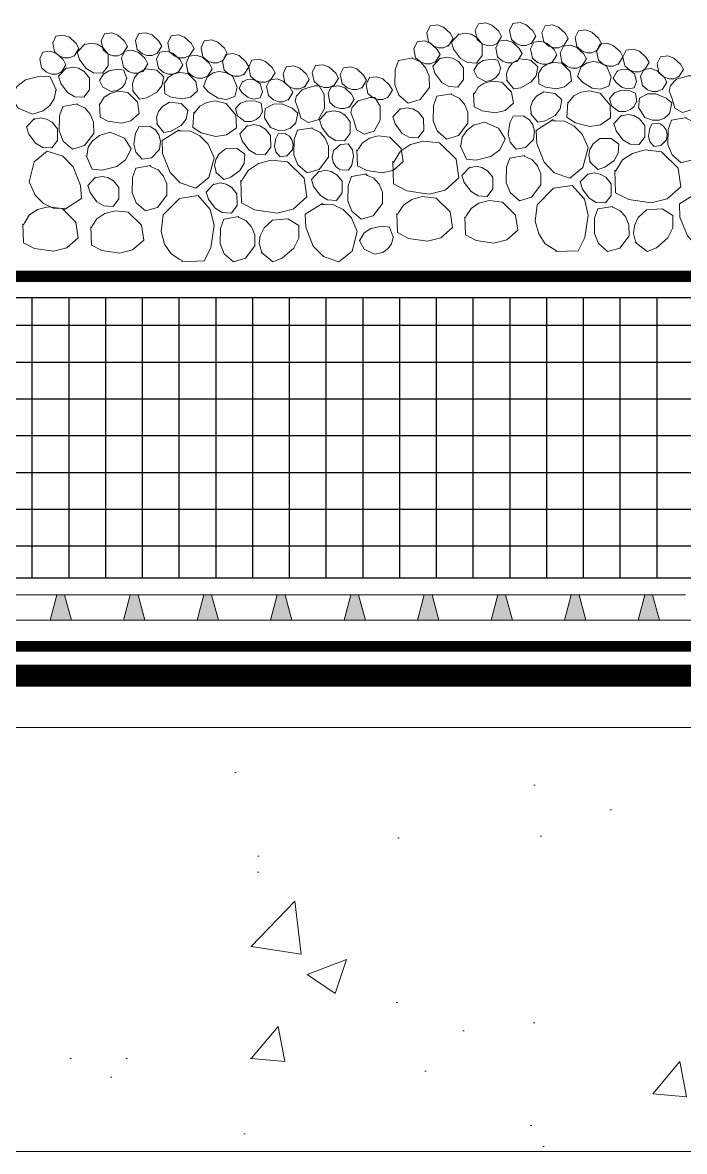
# Model space of a CAD drawing. Header units: inches. Extents: x -328 to 241, y -68 to 146.
# Drawn here: x 84.25 to 93.25, y -31.17 to -15.82 of the extents above; entities that cross this region are included whole.
import ezdxf

# ---------------------------------------------------------------- set-up
doc = ezdxf.new("R2010")
doc.units = ezdxf.units.IN
doc.header["$MEASUREMENT"] = 0
doc.linetypes.add('Dash', pattern=[0.25, 0.125, -0.125])
doc.linetypes.add('Dashed - Dense', pattern=[0.8, 0.5, -0.3])
for name, color, linetype, lineweight in [('Drainage Mat', 191, 'Continuous', 0), ('Others', 190, 'Continuous', 0), ('RAM POLY FELT 3.5 FILTER FABRIC.', 4, 'Dash', 0), ('RamProof SYSTEM MESH', 6, 'Continuous', 0)]:
    doc.layers.add(name, color=color, linetype=linetype, lineweight=lineweight)
doc.layers.add('Insulation Border', color=8, linetype='Continuous')
doc.layers.add('Insulation Foam', color=9, linetype='Continuous')
doc.layers.add('Protection Course', color=99, linetype='Dashed - Dense', lineweight=0, true_color=0x216123)
doc.layers.add('RamProof SYSTEM LIQUID', color=140, linetype='Continuous', lineweight=0, true_color=0x00bfff)

# ---------------------------------------------------------------- blocks, each defined once
blk = doc.blocks.new('*U13')
at = {"layer": 'Drainage Mat'}
h = blk.add_hatch(color=256, dxfattribs=at)
h.dxf.hatch_style = 1
h.paths.add_polyline_path([(0.5, 0.343), (0.447, 0.343), (0.355, 0), (0.5, 0), (0.645, 0), (0.553, 0.343)])
at = {"layer": 'Drainage Mat', "linetype": 'Continuous'}
for points in [[(0, 0.343), (1, 0.343)], [(0, 0), (1, 0)]]:
    blk.add_lwpolyline(points, dxfattribs=at)
blk.add_lwpolyline([(0.5, 0.343), (0.447, 0.343), (0.355, 0), (0.5, 0), (0.645, 0), (0.553, 0.343)], close=True, dxfattribs=at)
blk = doc.blocks.new('*U14')
at = {"layer": 'Drainage Mat', "color": 0, "linetype": 'ByBlock', "lineweight": -2, "transparency": 16777216}
for p in [(83.267, -23.946), (84.267, -23.946), (85.267, -23.946), (86.267, -23.946), (87.267, -23.946), (88.267, -23.946), (89.267, -23.946), (90.267, -23.946), (91.267, -23.946), (92.267, -23.946)]:
    blk.add_blockref('*U13', p, dxfattribs=at)

msp = doc.modelspace()

# ---------------------------------------------------------------- hatches: boundary and pattern name
at = {"layer": 'Insulation Foam'}
h = msp.add_hatch(dxfattribs=at)
h.set_pattern_fill('NET', color=256, scale=4)
h.set_pattern_definition([(0, (-2503.62016, -11.93723), (0, 0.5), []), (90, (-2503.62016, -11.93723), (-0.5, 3e-17), [])])
h.paths.add_polyline_path([(72.28946, -23.37371), (114.31519, -23.37371), (114.31519, -19.56103), (72.28946, -19.56103)])
at = {"layer": 'Others', "linetype": 'Continuous'}
h = msp.add_hatch(dxfattribs=at)
h.set_pattern_fill('CONCRETE___STRUCTURAL_0001', color=256, style=0, pattern_type=2)
h.set_pattern_definition([(50, (87.356, -29.915), (-5.4655, 0.4782), [0.5715, -6.2865]), (355, (87.356, -29.915), (-1.0573, 5.7317), [0.4572, -5.0292]), (100.451, (87.8115, -29.955), (4.4082, 5.2535), [0.4857, -5.3427]), (46.184, (87.356, -28.391), (-8.1324, 1.2613), [0.8572, -9.4297]), (96.636, (88.034, -28.496), (7.1221, 7.4228), [0.7286, -8.014]), (351.184, (87.356, -28.391), (7.122, 7.4228), [0.6858, -7.5438]), (21, (88.118, -28.772), (-4.5484, 3.06796), [0.5715, -6.2865]), (326, (88.118, -28.772), (1.8541, 5.5256), [0.4572, -5.0292]), (71.451, (88.497, -29.028), (6.4025, 2.4577), [0.4857, -5.3427]), (37.5, (87.356, -29.9152), (0.09266, 2.53665), [0, -4.96824, 0, -5.1054, 0, -5.04825]), (7.5, (87.356, -29.9152), (2.0046, 3.00542), [0, -2.91084, 0, -4.85394, 0, -1.92405]), (327.5, (85.6568, -29.9152), (-4.06773, 0.17187), [0, -1.905, 0, -5.9436, 0, -7.8867]), (317.5, (84.8948, -29.9152), (4.44388, 0.7628), [0, -2.4765, 0, -3.94716, 0, -5.6007])])
h.paths.add_polyline_path([(72.28946, -31.17285), (114.31519, -31.17285), (114.31519, -25.40816), (72.28946, -25.40816)])

# ---------------------------------------------------------------- linework, layer by layer
at = {"layer": 'Drainage Mat'}
msp.add_lwpolyline([(114.21158, -23.94615), (72.26712, -23.94615)], dxfattribs=at)
at = {"layer": 'Insulation Border', "flags": 128}
msp.add_lwpolyline([(72.28946, -23.37371), (114.31519, -23.37371), (114.31519, -19.56103), (72.28946, -19.56103)], close=True, dxfattribs=at)
at = {"layer": 'Others', "linetype": 'Continuous'}
for points in [[(85.61004, -16.24939), (85.67523, -16.14449), (85.6365, -16.07363), (85.54521, -15.99047), (85.46118, -15.95997), (85.36188, -15.97299), (85.31781, -16.06598), (85.34273, -16.18939), (85.41159, -16.24838), (85.47913, -16.27128), (85.54378, -16.27161), (85.59501, -16.24932), (85.61008, -16.24188)], [(86.0764, -16.24669), (86.14158, -16.14178), (86.10285, -16.07092), (86.01157, -15.98776), (85.92753, -15.95726), (85.82823, -15.97029), (85.78416, -16.06328), (85.80909, -16.18669), (85.87794, -16.24567), (85.94548, -16.26857), (86.01013, -16.2689), (86.06136, -16.24661), (86.07643, -16.23917)], [(90.04033, -16.14067), (90.10551, -16.03577), (90.06678, -15.96491), (89.9755, -15.88175), (89.89146, -15.85125), (89.79216, -15.86427), (89.74809, -15.95726), (89.77302, -16.08067), (89.84187, -16.13966), (89.90941, -16.16256), (89.97406, -16.16289), (90.02529, -16.1406), (90.04036, -16.13316)], [(90.1877, -15.9728), (90.08254, -16.08584), (90.11303, -16.18207), (90.20505, -16.306), (90.30081, -16.36359), (90.42575, -16.37146), (90.50215, -16.26797), (90.5012, -16.11059), (90.4309, -16.0217), (90.35354, -15.97739), (90.27432, -15.96146), (90.20612, -15.9765), (90.18584, -15.98201)], [(90.69965, -16.11161), (90.76484, -16.0067), (90.72611, -15.93584), (90.63482, -15.85268), (90.55079, -15.82218), (90.45149, -15.83521), (90.40742, -15.9282), (90.43234, -16.05161), (90.5012, -16.11059), (90.56874, -16.13349), (90.63339, -16.13382), (90.68462, -16.11153), (90.69969, -16.10409)], [(91.16601, -16.1089), (91.23119, -16.00399), (91.19246, -15.93313), (91.10118, -15.84998), (91.01714, -15.81948), (90.91784, -15.8325), (90.87377, -15.92549), (90.8987, -16.0489), (90.96755, -16.10789), (91.03509, -16.13078), (91.09974, -16.13111), (91.15097, -16.10882), (91.16605, -16.10138)], [(91.6063, -16.13947), (91.67149, -16.03456), (91.63276, -15.9637), (91.54147, -15.88055), (91.45744, -15.85005), (91.35814, -15.86307), (91.31406, -15.95606), (91.33899, -16.07947), (91.40785, -16.13846), (91.47539, -16.16136), (91.54004, -16.16169), (91.59127, -16.1394), (91.60634, -16.13196)], [(92.058, -16.20696), (92.12319, -16.10205), (92.08446, -16.03119), (91.99317, -15.94804), (91.90913, -15.91754), (91.80984, -15.93056), (91.76576, -16.02355), (91.79069, -16.14696), (91.85955, -16.20595), (91.92709, -16.22885), (91.99173, -16.22918), (92.04297, -16.20689), (92.05804, -16.19945)], [(84.95072, -16.27846), (85.0159, -16.17355), (84.97717, -16.10269), (84.88589, -16.01953), (84.80185, -15.98904), (84.70255, -16.00206), (84.65848, -16.09505), (84.68341, -16.21846), (84.75226, -16.27745), (84.8198, -16.30034), (84.88445, -16.30067), (84.93568, -16.27838), (84.95075, -16.27094)], [(85.09809, -16.11059), (84.99293, -16.22363), (85.02342, -16.31985), (85.11544, -16.44378), (85.2112, -16.50138), (85.33614, -16.50924), (85.41254, -16.40576), (85.41159, -16.24838), (85.34129, -16.15949), (85.26393, -16.11518), (85.18471, -16.09925), (85.11651, -16.11429), (85.09623, -16.1198)], [(86.51669, -16.27726), (86.58188, -16.17235), (86.54315, -16.10149), (86.45186, -16.01833), (86.36782, -15.98784), (86.26853, -16.00086), (86.22445, -16.09385), (86.24938, -16.21726), (86.31824, -16.27625), (86.38578, -16.29914), (86.45043, -16.29947), (86.50166, -16.27718), (86.51673, -16.26974)], [(86.96839, -16.34475), (87.03357, -16.23984), (86.99485, -16.16898), (86.90356, -16.08582), (86.81952, -16.05533), (86.72023, -16.06835), (86.67615, -16.16134), (86.70108, -16.28475), (86.76994, -16.34374), (86.83748, -16.36663), (86.90212, -16.36696), (86.95336, -16.34467), (86.96843, -16.33723)], [(89.86368, -16.35939), (89.92886, -16.25448), (89.89013, -16.18362), (89.79885, -16.10047), (89.71481, -16.06997), (89.61551, -16.08299), (89.57144, -16.17598), (89.59637, -16.29939), (89.66523, -16.35838), (89.73276, -16.38127), (89.79741, -16.3816), (89.84864, -16.35931), (89.86372, -16.35187)], [(90.97848, -16.34682), (91.04367, -16.24191), (91.00494, -16.17105), (90.91365, -16.08789), (90.82961, -16.05739), (90.73032, -16.07042), (90.68624, -16.16341), (90.71117, -16.28682), (90.78003, -16.3458), (90.84757, -16.3687), (90.91221, -16.36903), (90.96345, -16.34674), (90.97852, -16.3393)], [(91.45278, -16.36138), (91.51796, -16.25647), (91.47923, -16.18561), (91.38795, -16.10246), (91.30391, -16.07196), (91.20462, -16.08498), (91.16054, -16.17797), (91.18547, -16.30138), (91.25433, -16.36037), (91.32186, -16.38327), (91.38651, -16.3836), (91.43774, -16.36131), (91.45282, -16.35387)], [(92.35024, -16.39038), (92.41542, -16.28547), (92.3767, -16.21461), (92.28541, -16.13145), (92.20137, -16.10095), (92.10208, -16.11397), (92.058, -16.20696), (92.08293, -16.33037), (92.15179, -16.38936), (92.21933, -16.41226), (92.28397, -16.41259), (92.3352, -16.3903), (92.35028, -16.38286)], [(84.77407, -16.49718), (84.83925, -16.39227), (84.80052, -16.32141), (84.70924, -16.23825), (84.6252, -16.20775), (84.5259, -16.22078), (84.48183, -16.31377), (84.50676, -16.43718), (84.57561, -16.49616), (84.64315, -16.51906), (84.7078, -16.51939), (84.75903, -16.4971), (84.77411, -16.48966)], [(85.88887, -16.48461), (85.95406, -16.3797), (85.91533, -16.30884), (85.82404, -16.22568), (85.74, -16.19518), (85.64071, -16.2082), (85.59663, -16.30119), (85.62156, -16.4246), (85.69042, -16.48359), (85.75796, -16.50649), (85.8226, -16.50682), (85.87384, -16.48453), (85.88891, -16.47709)], [(86.36317, -16.49917), (86.42835, -16.39426), (86.38962, -16.3234), (86.29834, -16.24024), (86.2143, -16.20975), (86.115, -16.22277), (86.07093, -16.31576), (86.09586, -16.43917), (86.16472, -16.49816), (86.23225, -16.52105), (86.2969, -16.52138), (86.34813, -16.49909), (86.36321, -16.49165)], [(86.76485, -16.55366), (86.83004, -16.44875), (86.79131, -16.37789), (86.70002, -16.29473), (86.61599, -16.26424), (86.51669, -16.27726), (86.47262, -16.37025), (86.49754, -16.49366), (86.5664, -16.55265), (86.63394, -16.57554), (86.69859, -16.57587), (86.74982, -16.55358), (86.76489, -16.54614)], [(87.26063, -16.52816), (87.32581, -16.42325), (87.28708, -16.35239), (87.1958, -16.26924), (87.11176, -16.23874), (87.01247, -16.25176), (86.96839, -16.34475), (86.99332, -16.46816), (87.06218, -16.52715), (87.12971, -16.55004), (87.19436, -16.55037), (87.24559, -16.52808), (87.26067, -16.52064)], [(91.85446, -16.41587), (91.91965, -16.31097), (91.88092, -16.24011), (91.78964, -16.15695), (91.7056, -16.12645), (91.6063, -16.13947), (91.56223, -16.23246), (91.58716, -16.35587), (91.65601, -16.41486), (91.72355, -16.43776), (91.7882, -16.43809), (91.83943, -16.4158), (91.8545, -16.40836)], [(92.70766, -16.46888), (92.77285, -16.36397), (92.73412, -16.29311), (92.64283, -16.20995), (92.55879, -16.17945), (92.4595, -16.19248), (92.41542, -16.28547), (92.44035, -16.40888), (92.50921, -16.46786), (92.57675, -16.49076), (92.6414, -16.49109), (92.69263, -16.4688), (92.7077, -16.46136)], [(93.17428, -16.56076), (93.23947, -16.45585), (93.20074, -16.38499), (93.10945, -16.30183), (93.02542, -16.27133), (92.92612, -16.28436), (92.88205, -16.37735), (92.90697, -16.50076), (92.97583, -16.55974), (93.04337, -16.58264), (93.10802, -16.58297), (93.15925, -16.56068), (93.17432, -16.55324)], [(84.84445, -16.43682), (84.73929, -16.54986), (84.76978, -16.64609), (84.8618, -16.77002), (84.95756, -16.82761), (85.0825, -16.83548), (85.1589, -16.73199), (85.15795, -16.57462), (85.08765, -16.48572), (85.01029, -16.44142), (84.93107, -16.42549), (84.86287, -16.44053), (84.84259, -16.44604)], [(87.61805, -16.60666), (87.68324, -16.50176), (87.64451, -16.43089), (87.55322, -16.34774), (87.46918, -16.31724), (87.36989, -16.33026), (87.32581, -16.42325), (87.35074, -16.54666), (87.4196, -16.60565), (87.48714, -16.62855), (87.55178, -16.62888), (87.60302, -16.60659), (87.61809, -16.59915)], [(88.08467, -16.69854), (88.14986, -16.59363), (88.11113, -16.52277), (88.01984, -16.43962), (87.93581, -16.40912), (87.83651, -16.42214), (87.79243, -16.51513), (87.81736, -16.63854), (87.88622, -16.69753), (87.95376, -16.72043), (88.01841, -16.72076), (88.06964, -16.69847), (88.08471, -16.69103)], [(88.48179, -16.68182), (88.54698, -16.57691), (88.50825, -16.50605), (88.41696, -16.4229), (88.33293, -16.3924), (88.23363, -16.40542), (88.18956, -16.49841), (88.21448, -16.62182), (88.28334, -16.68081), (88.35088, -16.70371), (88.41553, -16.70404), (88.46676, -16.68175), (88.48183, -16.67431)], [(88.86204, -16.70965), (88.92722, -16.60474), (88.8885, -16.53388), (88.79721, -16.45073), (88.71317, -16.42023), (88.61388, -16.43325), (88.5698, -16.52624), (88.59473, -16.64965), (88.66359, -16.70864), (88.73113, -16.73154), (88.79577, -16.73187), (88.84701, -16.70958), (88.86208, -16.70214)], [(89.56439, -16.30006), (89.36141, -16.33428), (89.31556, -16.46082), (89.3123, -16.6666), (89.36686, -16.80526), (89.49263, -16.91498), (89.65744, -16.86752), (89.78418, -16.70028), (89.78196, -16.54918), (89.7361, -16.43953), (89.66523, -16.35838), (89.58087, -16.31893), (89.55496, -16.3083)], [(89.93406, -16.29904), (89.8289, -16.41208), (89.85939, -16.5083), (89.95141, -16.63223), (90.04717, -16.68983), (90.17211, -16.69769), (90.24851, -16.59421), (90.24756, -16.43683), (90.17726, -16.34794), (90.0999, -16.30363), (90.02068, -16.2877), (89.95248, -16.30274), (89.9322, -16.30825)], [(90.75709, -16.44616), (90.715, -16.33004), (90.63537, -16.31663), (90.51356, -16.3369), (90.43761, -16.38406), (90.38641, -16.47013), (90.4322, -16.56228), (90.54458, -16.61905), (90.63352, -16.60144), (90.6933, -16.56255), (90.73355, -16.51196), (90.74773, -16.45792), (90.75121, -16.44148)], [(90.83196, -16.60376), (90.93029, -16.72278), (91.02968, -16.70512), (91.16457, -16.63009), (91.23418, -16.54267), (91.2583, -16.41984), (91.16568, -16.33057), (91.00953, -16.31095), (90.91221, -16.36903), (90.85818, -16.43993), (90.83204, -16.5164), (90.83804, -16.58598), (90.84085, -16.6068)], [(91.26599, -16.49762), (91.27157, -16.65191), (91.36117, -16.69839), (91.51387, -16.72096), (91.62231, -16.69397), (91.71621, -16.61119), (91.69706, -16.48399), (91.58511, -16.37338), (91.47254, -16.36023), (91.38651, -16.3836), (91.31923, -16.42835), (91.28164, -16.48721), (91.2712, -16.50545)], [(91.8545, -16.40836), (91.80059, -16.55303), (91.86558, -16.63027), (91.998, -16.70957), (92.10852, -16.72615), (92.22696, -16.68562), (92.25795, -16.56078), (92.19687, -16.41573), (92.09791, -16.3605), (92.00949, -16.34915), (91.9302, -16.36474), (91.87294, -16.40473), (91.85632, -16.41758)], [(84.70963, -16.74417), (84.62228, -16.55777), (84.48808, -16.5475), (84.28895, -16.59949), (84.16998, -16.68919), (84.09795, -16.83976), (84.18783, -16.98584), (84.38291, -17.06314), (84.52789, -17.02053), (84.62125, -16.94697), (84.68045, -16.85694), (84.69586, -16.76511), (84.69916, -16.73729)], [(85.66748, -16.58394), (85.62539, -16.46783), (85.54576, -16.45441), (85.42395, -16.47469), (85.348, -16.52184), (85.2968, -16.60791), (85.34259, -16.70007), (85.45497, -16.75684), (85.54391, -16.73923), (85.60369, -16.70033), (85.64394, -16.64975), (85.65812, -16.59571), (85.6616, -16.57926)], [(85.74235, -16.74155), (85.84068, -16.86057), (85.94007, -16.84291), (86.07496, -16.76788), (86.14457, -16.68046), (86.16869, -16.55762), (86.07607, -16.46836), (85.91992, -16.44873), (85.8226, -16.50682), (85.76857, -16.57772), (85.74243, -16.65418), (85.74843, -16.72376), (85.75124, -16.74459)], [(86.17638, -16.63541), (86.18196, -16.7897), (86.27156, -16.83618), (86.42426, -16.85875), (86.5327, -16.83175), (86.6266, -16.74897), (86.60745, -16.62178), (86.4955, -16.51116), (86.38293, -16.49802), (86.2969, -16.52138), (86.22962, -16.56614), (86.19203, -16.625), (86.18159, -16.64323)], [(86.76489, -16.54614), (86.71098, -16.69081), (86.77597, -16.76805), (86.90839, -16.84736), (87.01891, -16.86393), (87.13735, -16.82341), (87.16834, -16.69856), (87.10726, -16.55352), (87.0083, -16.49828), (86.91988, -16.48694), (86.84059, -16.50253), (86.78333, -16.54252), (86.76671, -16.55536)], [(89.21511, -16.84458), (89.2803, -16.73967), (89.24157, -16.66881), (89.15028, -16.58565), (89.06625, -16.55516), (88.96695, -16.56818), (88.92288, -16.66117), (88.9478, -16.78458), (89.01666, -16.84357), (89.0842, -16.86646), (89.14885, -16.86679), (89.20008, -16.8445), (89.21515, -16.83706)], [(92.33591, -16.47886), (92.28529, -16.57435), (92.32334, -16.63388), (92.40801, -16.70101), (92.4832, -16.7226), (92.56909, -16.70529), (92.602, -16.62147), (92.57285, -16.51523), (92.50921, -16.46786), (92.44888, -16.45192), (92.39243, -16.4555), (92.34904, -16.47803), (92.33633, -16.48543)], [(92.94937, -16.73551), (93.01456, -16.6306), (92.97583, -16.55974), (92.88455, -16.47659), (92.80051, -16.44609), (92.70121, -16.45911), (92.65714, -16.5521), (92.68206, -16.67551), (92.75092, -16.7345), (92.81846, -16.7574), (92.88311, -16.75773), (92.93434, -16.73544), (92.94941, -16.728)], [(87.2463, -16.61665), (87.19568, -16.71213), (87.23373, -16.77167), (87.3184, -16.8388), (87.39358, -16.86039), (87.47948, -16.84307), (87.51239, -16.75926), (87.48324, -16.65302), (87.4196, -16.60565), (87.35927, -16.58971), (87.30282, -16.59329), (87.25943, -16.61582), (87.24672, -16.62321)], [(87.85976, -16.8733), (87.92495, -16.76839), (87.88622, -16.69753), (87.79493, -16.61437), (87.7109, -16.58387), (87.6116, -16.5969), (87.56753, -16.68989), (87.59245, -16.8133), (87.66131, -16.87228), (87.72885, -16.89518), (87.7935, -16.89551), (87.84473, -16.87322), (87.8598, -16.86578)], [(88.69662, -16.96808), (88.76181, -16.86317), (88.72308, -16.79231), (88.6318, -16.70916), (88.54776, -16.67866), (88.44846, -16.69168), (88.40439, -16.78467), (88.42931, -16.90808), (88.49817, -16.96707), (88.56571, -16.98997), (88.63036, -16.9903), (88.68159, -16.96801), (88.69666, -16.96057)], [(90.38527, -16.78112), (90.39196, -16.96626), (90.49949, -17.02204), (90.68272, -17.04912), (90.81285, -17.01673), (90.92554, -16.91739), (90.90255, -16.76476), (90.76821, -16.63202), (90.63313, -16.61625), (90.5299, -16.64429), (90.44916, -16.69799), (90.40405, -16.76863), (90.39152, -16.7905)], [(85.29566, -16.9189), (85.30235, -17.10405), (85.40988, -17.15982), (85.59311, -17.18691), (85.72324, -17.15452), (85.83593, -17.05518), (85.81294, -16.90254), (85.6786, -16.76981), (85.54352, -16.75403), (85.44029, -16.78207), (85.35955, -16.83578), (85.31444, -16.90641), (85.30191, -16.92829)], [(86.57806, -17.03939), (86.56452, -17.24479), (86.67707, -17.3186), (86.87654, -17.36925), (87.02404, -17.34816), (87.15983, -17.2511), (87.15168, -17.07979), (87.01819, -16.91788), (86.87066, -16.88517), (86.75339, -16.90449), (86.65807, -16.95473), (86.60022, -17.0277), (86.5839, -17.05047)], [(87.51428, -17.03843), (87.49621, -16.91625), (87.42086, -16.88721), (87.29746, -16.88277), (87.21362, -16.91381), (87.14627, -16.98793), (87.17275, -17.08737), (87.27153, -17.16543), (87.3622, -17.16593), (87.42854, -17.13975), (87.47808, -17.09821), (87.50276, -17.04809), (87.50945, -17.03267)], [(90.08764, -16.78834), (89.88465, -16.82257), (89.8388, -16.94911), (89.83554, -17.15489), (89.8901, -17.29354), (90.01587, -17.40327), (90.18068, -17.35581), (90.30742, -17.18857), (90.30521, -17.03747), (90.25935, -16.92782), (90.18847, -16.84666), (90.10412, -16.80722), (90.0782, -16.79659)], [(91.1611, -17.05566), (91.25943, -17.17468), (91.35882, -17.15702), (91.49371, -17.08199), (91.56332, -16.99457), (91.58744, -16.87174), (91.49482, -16.78247), (91.33867, -16.76285), (91.24136, -16.82093), (91.18732, -16.89183), (91.16118, -16.9683), (91.16718, -17.03788), (91.16999, -17.0587)], [(91.66767, -16.9016), (91.65413, -17.10701), (91.76668, -17.18082), (91.96615, -17.23147), (92.11365, -17.21038), (92.24944, -17.11332), (92.24129, -16.942), (92.10781, -16.78009), (91.96027, -16.74738), (91.843, -16.76671), (91.74768, -16.81695), (91.68984, -16.88992), (91.67351, -16.91269)], [(92.60389, -16.90065), (92.58582, -16.77846), (92.51047, -16.74943), (92.38707, -16.74498), (92.30323, -16.77603), (92.23588, -16.85015), (92.26236, -16.94959), (92.36114, -17.02764), (92.45181, -17.02814), (92.51815, -17.00196), (92.56769, -16.96043), (92.59237, -16.9103), (92.59906, -16.89488)], [(93.05206, -17.0637), (93.08269, -16.91238), (93.00642, -16.84625), (92.86322, -16.78863), (92.75148, -16.78954), (92.64083, -16.84809), (92.62974, -16.97625), (92.71275, -17.10995), (92.81913, -17.14904), (92.90824, -17.14641), (92.98412, -17.11861), (93.03442, -17.07016), (93.04883, -17.05488)], [(84.99803, -16.92613), (84.79504, -16.96035), (84.74919, -17.08689), (84.74593, -17.29267), (84.80049, -17.43133), (84.92626, -17.54105), (85.09107, -17.4936), (85.21781, -17.32635), (85.2156, -17.17526), (85.16973, -17.0656), (85.09886, -16.98445), (85.01451, -16.945), (84.98859, -16.93437)], [(86.07149, -17.19345), (86.16982, -17.31247), (86.26921, -17.29481), (86.4041, -17.21978), (86.47371, -17.13236), (86.49783, -17.00952), (86.40521, -16.92026), (86.24906, -16.90063), (86.15174, -16.95872), (86.09771, -17.02962), (86.07157, -17.10608), (86.07757, -17.17566), (86.08038, -17.19649)], [(87.96245, -17.20148), (87.99307, -17.05016), (87.91681, -16.98404), (87.77361, -16.92642), (87.66186, -16.92733), (87.55122, -16.98588), (87.54013, -17.11403), (87.62314, -17.24774), (87.72952, -17.28682), (87.81863, -17.2842), (87.89451, -17.2564), (87.94481, -17.20795), (87.95922, -17.19266)], [(88.39261, -17.03101), (88.28746, -17.14405), (88.31795, -17.24027), (88.40996, -17.3642), (88.50573, -17.4218), (88.63066, -17.42966), (88.70706, -17.32618), (88.70612, -17.1688), (88.63581, -17.0799), (88.55846, -17.0356), (88.47924, -17.01967), (88.41104, -17.03471), (88.39076, -17.04022)], [(89.39133, -16.98857), (89.28618, -17.10162), (89.31667, -17.19784), (89.40868, -17.32177), (89.50445, -17.37936), (89.62938, -17.38723), (89.70578, -17.28374), (89.70484, -17.12637), (89.63453, -17.03747), (89.55718, -16.99317), (89.47795, -16.97724), (89.40976, -16.99228), (89.38948, -16.99779)], [(84.40894, -17.12636), (84.30378, -17.2394), (84.33427, -17.33563), (84.42629, -17.45956), (84.52205, -17.51715), (84.64699, -17.52502), (84.72339, -17.42153), (84.72244, -17.26415), (84.65214, -17.17526), (84.57478, -17.13095), (84.49556, -17.11502), (84.42736, -17.13007), (84.40708, -17.13557)], [(90.20127, -17.49009), (90.28687, -17.6773), (90.42096, -17.68884), (90.62057, -17.63873), (90.74038, -17.55014), (90.81382, -17.40026), (90.72532, -17.25334), (90.53097, -17.17421), (90.3856, -17.21546), (90.29155, -17.28813), (90.2315, -17.3776), (90.21524, -17.46928), (90.21167, -17.49707)], [(91.07682, -17.08907), (90.92254, -17.09464), (90.87605, -17.18424), (90.85349, -17.33694), (90.88048, -17.44538), (90.96326, -17.53929), (91.09046, -17.52013), (91.20107, -17.40818), (91.21422, -17.29561), (91.19085, -17.20959), (91.14609, -17.1423), (91.08723, -17.10471), (91.069, -17.09427)], [(91.46803, -17.13947), (91.23544, -17.2852), (91.24353, -17.46447), (91.34451, -17.71962), (91.48246, -17.86259), (91.69338, -17.93358), (91.87219, -17.79103), (91.94298, -17.52034), (91.86315, -17.33534), (91.75071, -17.22367), (91.62199, -17.15986), (91.49796, -17.15431), (91.46061, -17.15444)], [(92.39984, -17.08039), (92.29469, -17.19343), (92.32518, -17.28966), (92.41719, -17.41359), (92.51296, -17.47118), (92.6379, -17.47905), (92.71429, -17.37556), (92.71335, -17.21818), (92.64304, -17.12929), (92.56569, -17.08498), (92.48647, -17.06905), (92.41827, -17.08409), (92.39799, -17.0896)], [(92.92209, -17.19094), (92.81409, -17.19484), (92.78156, -17.25757), (92.76576, -17.36445), (92.78465, -17.44036), (92.8426, -17.5061), (92.93164, -17.49269), (93.00907, -17.41432), (93.01827, -17.33552), (93.00191, -17.2753), (92.97058, -17.22821), (92.92938, -17.20189), (92.91662, -17.19458)], [(93.28182, -17.11258), (93.07883, -17.1468), (93.03298, -17.27334), (93.02972, -17.47912), (93.08428, -17.61777), (93.21005, -17.7275), (93.37486, -17.68004), (93.5016, -17.5128), (93.49939, -17.3617), (93.45352, -17.25205), (93.38265, -17.1709), (93.2983, -17.13145), (93.27238, -17.12082)], [(85.11166, -17.62788), (85.19726, -17.81509), (85.33135, -17.82663), (85.53096, -17.77651), (85.65077, -17.68793), (85.72421, -17.53804), (85.63571, -17.39113), (85.44136, -17.31199), (85.29599, -17.35324), (85.20194, -17.42592), (85.14189, -17.51539), (85.12563, -17.60707), (85.12206, -17.63486)], [(85.98721, -17.22685), (85.83292, -17.23243), (85.78644, -17.32203), (85.76388, -17.47473), (85.79087, -17.58317), (85.87365, -17.67707), (86.00085, -17.65792), (86.11146, -17.54597), (86.1246, -17.4334), (86.10124, -17.34737), (86.05648, -17.28009), (85.99762, -17.2425), (85.97939, -17.23206)], [(86.37842, -17.27726), (86.14583, -17.42299), (86.15392, -17.60226), (86.2549, -17.85741), (86.39285, -18.00037), (86.60377, -18.07137), (86.78258, -17.92881), (86.85337, -17.65813), (86.77354, -17.47313), (86.6611, -17.36146), (86.53238, -17.29765), (86.40835, -17.2921), (86.371, -17.29223)], [(87.31023, -17.21818), (87.20508, -17.33122), (87.23557, -17.42744), (87.32758, -17.55137), (87.42335, -17.60897), (87.54828, -17.61683), (87.62468, -17.51335), (87.62374, -17.35597), (87.55343, -17.26707), (87.47608, -17.22277), (87.39686, -17.20684), (87.32866, -17.22188), (87.30838, -17.22739)], [(87.83248, -17.32873), (87.72448, -17.33263), (87.69194, -17.39535), (87.67615, -17.50224), (87.69504, -17.57815), (87.75299, -17.64388), (87.84203, -17.63047), (87.91946, -17.55211), (87.92866, -17.47331), (87.9123, -17.41309), (87.88097, -17.36599), (87.83977, -17.33968), (87.82701, -17.33237)], [(88.1922, -17.25036), (87.98922, -17.28459), (87.94337, -17.41113), (87.94011, -17.61691), (87.99467, -17.75556), (88.12044, -17.86529), (88.28525, -17.81783), (88.41199, -17.65059), (88.40978, -17.49949), (88.36391, -17.38984), (88.29304, -17.30868), (88.20869, -17.26924), (88.18277, -17.25861)], [(88.56076, -17.82201), (88.6842, -17.82601), (88.72621, -17.75704), (88.75258, -17.6364), (88.73697, -17.54837), (88.67605, -17.46889), (88.57348, -17.47722), (88.47907, -17.56051), (88.46241, -17.64964), (88.47635, -17.71958), (88.50839, -17.77573), (88.55331, -17.80895), (88.56729, -17.81828)], [(88.79814, -17.55096), (88.80594, -17.76696), (88.93139, -17.83203), (89.14516, -17.86363), (89.29698, -17.82584), (89.42845, -17.70995), (89.40163, -17.53187), (89.2449, -17.37701), (89.0873, -17.35861), (88.96686, -17.39132), (88.87267, -17.45398), (88.82004, -17.53638), (88.80542, -17.56191)], [(89.28452, -17.70494), (89.29567, -18.01351), (89.47487, -18.10647), (89.78026, -18.15161), (89.99715, -18.09762), (90.18496, -17.93207), (90.14665, -17.67767), (89.92275, -17.45644), (89.69761, -17.43015), (89.52555, -17.47689), (89.39099, -17.5664), (89.31581, -17.68412), (89.29492, -17.72058)], [(91.96253, -17.71064), (92.07557, -17.81579), (92.1718, -17.7853), (92.29573, -17.69329), (92.35332, -17.59752), (92.36119, -17.47259), (92.2577, -17.39619), (92.10033, -17.39713), (92.01143, -17.46744), (91.96713, -17.54479), (91.9512, -17.62402), (91.96624, -17.69221), (91.97175, -17.71249)], [(84.81692, -18.36085), (85.04813, -18.21294), (85.03836, -18.03376), (84.93498, -17.77957), (84.79569, -17.6379), (84.58412, -17.56889), (84.40666, -17.71313), (84.33841, -17.98446), (84.41997, -18.1687), (84.53346, -18.27931), (84.66277, -18.34191), (84.78685, -18.34629), (84.8242, -18.34581)], [(86.87292, -17.84843), (86.98596, -17.95358), (87.08219, -17.92309), (87.20612, -17.83107), (87.26371, -17.73531), (87.27158, -17.61037), (87.16809, -17.53397), (87.01072, -17.53492), (86.92182, -17.60522), (86.87751, -17.68258), (86.86159, -17.7618), (86.87663, -17.83), (86.88213, -17.85028)], [(91.08117, -17.62752), (90.87819, -17.66175), (90.83234, -17.78829), (90.82908, -17.99407), (90.88364, -18.13272), (91.00941, -18.24245), (91.17422, -18.19499), (91.30096, -18.02775), (91.29874, -17.87665), (91.25288, -17.767), (91.18201, -17.68584), (91.09766, -17.6464), (91.07174, -17.63577)], [(92.30535, -17.82611), (92.3165, -18.13468), (92.49571, -18.22764), (92.8011, -18.27278), (93.01798, -18.21879), (93.20579, -18.05324), (93.16748, -17.79884), (92.94358, -17.57761), (92.71844, -17.55132), (92.54639, -17.59806), (92.41182, -17.68757), (92.33665, -17.80529), (92.31576, -17.84175)], [(85.99156, -17.76531), (85.78858, -17.79953), (85.74273, -17.92607), (85.73947, -18.13185), (85.79403, -18.27051), (85.9198, -18.38024), (86.08461, -18.33278), (86.21135, -18.16553), (86.20913, -18.01444), (86.16327, -17.90478), (86.0924, -17.82363), (86.00805, -17.78418), (85.98213, -17.77355)], [(87.21574, -17.96389), (87.22689, -18.27247), (87.4061, -18.36543), (87.71149, -18.41057), (87.92837, -18.35658), (88.11618, -18.19102), (88.07787, -17.93663), (87.85397, -17.7154), (87.62883, -17.68911), (87.45678, -17.73584), (87.32221, -17.82536), (87.24704, -17.94308), (87.22615, -17.97954)], [(90.3322, -17.78492), (90.22704, -17.89796), (90.25753, -17.99418), (90.34955, -18.11811), (90.44531, -18.17571), (90.57025, -18.18357), (90.64665, -18.08009), (90.6457, -17.92271), (90.5754, -17.83382), (90.49804, -17.78951), (90.41882, -17.77358), (90.35062, -17.78862), (90.33034, -17.79413)], [(85.24259, -17.9227), (85.13743, -18.03574), (85.16792, -18.13197), (85.25994, -18.2559), (85.3557, -18.31349), (85.48064, -18.32136), (85.55704, -18.21787), (85.55609, -18.0605), (85.48579, -17.9716), (85.40843, -17.9273), (85.32921, -17.91137), (85.26101, -17.92641), (85.24073, -17.93192)], [(88.28305, -17.83923), (88.17789, -17.95227), (88.20839, -18.0485), (88.3004, -18.17243), (88.39617, -18.23002), (88.5211, -18.23789), (88.5975, -18.1344), (88.59655, -17.97702), (88.52625, -17.88813), (88.4489, -17.84382), (88.36967, -17.82789), (88.30147, -17.84294), (88.2812, -17.84844)], [(88.92703, -17.87869), (88.72404, -17.91291), (88.67819, -18.03945), (88.67494, -18.24523), (88.72949, -18.38389), (88.85526, -18.49361), (89.02008, -18.44615), (89.14682, -18.27891), (89.1446, -18.12781), (89.09874, -18.01816), (89.02786, -17.93701), (88.94351, -17.89756), (88.91759, -17.88693)], [(91.94135, -17.87453), (91.83619, -17.98757), (91.86668, -18.08379), (91.9587, -18.20772), (92.05447, -18.26532), (92.1794, -18.27318), (92.2558, -18.1697), (92.25485, -18.01232), (92.18455, -17.92343), (92.1072, -17.87912), (92.02797, -17.86319), (91.95977, -17.87823), (91.9395, -17.88374)], [(86.85174, -18.01231), (86.74658, -18.12535), (86.77707, -18.22158), (86.86909, -18.34551), (86.96485, -18.4031), (87.08979, -18.41097), (87.16619, -18.30748), (87.16524, -18.15011), (87.09494, -18.06121), (87.01758, -18.01691), (86.93836, -18.00098), (86.87016, -18.01602), (86.84988, -18.02153)], [(91.49895, -18.93465), (91.80752, -18.9235), (91.90048, -18.74429), (91.94562, -18.4389), (91.89163, -18.22201), (91.72608, -18.0342), (91.47168, -18.07251), (91.25045, -18.29641), (91.22416, -18.52156), (91.2709, -18.69361), (91.36041, -18.82818), (91.47813, -18.90335), (91.51459, -18.92424)], [(86.40934, -19.07243), (86.71791, -19.06128), (86.81087, -18.88208), (86.85601, -18.57668), (86.80202, -18.3598), (86.63647, -18.17199), (86.38207, -18.2103), (86.16084, -18.4342), (86.13455, -18.65934), (86.18129, -18.83139), (86.2708, -18.96596), (86.38852, -19.04114), (86.42498, -19.06202)], [(89.34034, -18.41724), (89.34971, -18.67645), (89.50024, -18.75453), (89.75677, -18.79245), (89.93896, -18.7471), (90.09672, -18.60803), (90.06454, -18.39434), (89.87646, -18.20851), (89.68734, -18.18642), (89.54282, -18.22568), (89.42978, -18.30087), (89.36663, -18.39976), (89.34909, -18.43039)], [(90.26547, -18.46027), (90.27439, -18.70713), (90.41775, -18.78149), (90.66206, -18.8176), (90.83557, -18.77442), (90.98582, -18.64197), (90.95517, -18.43845), (90.77605, -18.26147), (90.59594, -18.24044), (90.4583, -18.27783), (90.35064, -18.34944), (90.2905, -18.44361), (90.27379, -18.47278)], [(93.41662, -18.14054), (93.18404, -18.28627), (93.19212, -18.46554), (93.29311, -18.72069), (93.43106, -18.86365), (93.64198, -18.93465), (93.82078, -18.79209), (93.89157, -18.52141), (93.81175, -18.33641), (93.69931, -18.22473), (93.57059, -18.16093), (93.44656, -18.15538), (93.40921, -18.1555)], [(84.25073, -18.55503), (84.2601, -18.81423), (84.41063, -18.89232), (84.66716, -18.93023), (84.84934, -18.88489), (85.00711, -18.74582), (84.97492, -18.53212), (84.78685, -18.34629), (84.59773, -18.32421), (84.45321, -18.36347), (84.34017, -18.43866), (84.27702, -18.53754), (84.25948, -18.56817)], [(85.17586, -18.59805), (85.18478, -18.84491), (85.32814, -18.91928), (85.57245, -18.95539), (85.74596, -18.9122), (85.89621, -18.77976), (85.86556, -18.57624), (85.68644, -18.39926), (85.50633, -18.37822), (85.36869, -18.41561), (85.26103, -18.48722), (85.20089, -18.5814), (85.18418, -18.61057)], [(88.32701, -18.27832), (88.09443, -18.42405), (88.10251, -18.60332), (88.2035, -18.85847), (88.34145, -19.00144), (88.55237, -19.07243), (88.73117, -18.92988), (88.80196, -18.65919), (88.72214, -18.4742), (88.6097, -18.36252), (88.48098, -18.29871), (88.35695, -18.29316), (88.31959, -18.29329)], [(92.28009, -18.31972), (92.07711, -18.35395), (92.03126, -18.48048), (92.028, -18.68626), (92.08256, -18.82492), (92.20833, -18.93465), (92.37314, -18.88719), (92.49988, -18.71995), (92.49766, -18.56885), (92.4518, -18.45919), (92.38093, -18.37804), (92.29658, -18.33859), (92.27066, -18.32796)], [(92.5821, -18.80417), (92.74488, -18.93465), (92.87152, -18.884), (93.02939, -18.74769), (93.09749, -18.61291), (93.09568, -18.44376), (92.94864, -18.35109), (92.73665, -18.368), (92.62383, -18.47157), (92.57181, -18.58021), (92.55821, -18.68856), (92.58526, -18.77897), (92.59469, -18.80575)], [(87.19048, -18.45751), (86.9875, -18.49173), (86.94165, -18.61827), (86.93839, -18.82405), (86.99295, -18.9627), (87.11872, -19.07243), (87.28353, -19.02497), (87.41027, -18.85773), (87.40805, -18.70663), (87.36219, -18.59698), (87.29132, -18.51583), (87.20697, -18.47638), (87.18105, -18.46575)], [(87.49249, -18.94195), (87.65527, -19.07243), (87.78191, -19.02178), (87.93978, -18.88547), (88.00788, -18.7507), (88.00607, -18.58155), (87.85902, -18.48888), (87.64704, -18.50578), (87.53422, -18.60935), (87.4822, -18.718), (87.4686, -18.82634), (87.49565, -18.91676), (87.50508, -18.94353)], [(89.2968, -18.74619), (89.23999, -18.60264), (89.14, -18.58877), (88.98854, -18.61853), (88.89536, -18.68022), (88.83451, -18.78962), (88.89508, -18.9031), (89.03756, -18.96994), (89.14805, -18.94471), (89.22132, -18.89394), (89.26978, -18.82927), (89.28553, -18.76123), (89.28928, -18.74056)]]:
    msp.add_lwpolyline(points, dxfattribs=at)
for points in [[(93.08669, -16.85627), (93.1224, -16.98246), (93.22707, -17.04096), (93.36162, -17.00288), (93.44572, -16.8524), (93.44304, -16.6606), (93.37295, -16.54302), (93.31014, -16.5439), (93.14757, -16.5899), (93.06368, -16.67617), (93.04573, -16.7471)], [(87.99708, -16.99406), (88.03279, -17.12025), (88.13746, -17.17874), (88.27201, -17.14067), (88.35611, -16.99018), (88.35343, -16.79839), (88.28334, -16.68081), (88.22053, -16.68169), (88.05796, -16.72769), (87.97407, -16.81396), (87.95612, -16.88489)], [(88.75572, -17.15132), (88.79142, -17.27751), (88.89609, -17.33601), (89.03065, -17.29793), (89.11475, -17.14745), (89.11207, -16.95565), (89.04198, -16.83807), (88.97917, -16.83895), (88.8166, -16.88495), (88.7327, -16.97122), (88.71476, -17.04215)]]:
    msp.add_lwpolyline(points, close=True, dxfattribs=at)
at = {"layer": 'Others', "flags": 128}
msp.add_lwpolyline([(72.28946, -31.17285), (114.31519, -31.17285), (114.31519, -25.40816), (72.28946, -25.40816)], close=True, dxfattribs=at)
at = {"layer": 'Protection Course', "ltscale": 0.2, "const_width": 0.1415}
msp.add_lwpolyline([(114.26946, -24.30302), (72.24499, -24.30302)], dxfattribs=at)
at = {"layer": 'RAM POLY FELT 3.5 FILTER FABRIC.', "ltscale": 0.2, "const_width": 0.15}
msp.add_lwpolyline([(114.31392, -19.27098), (72.28946, -19.27098)], dxfattribs=at)
at = {"layer": 'RamProof SYSTEM LIQUID', "linetype": 'Continuous', "const_width": 0.3}
msp.add_lwpolyline([(114.31817, -24.70091), (72.28946, -24.70091)], dxfattribs=at)
at = {"layer": 'RamProof SYSTEM MESH'}
msp.add_line((72.28946, -24.70091), (114.31519, -24.70091), dxfattribs=at)

# ---------------------------------------------------------------- block references
at = {"layer": 'Drainage Mat'}
msp.add_blockref('*U14', (0, 0), dxfattribs=at)

doc.saveas('drawing.dxf')
